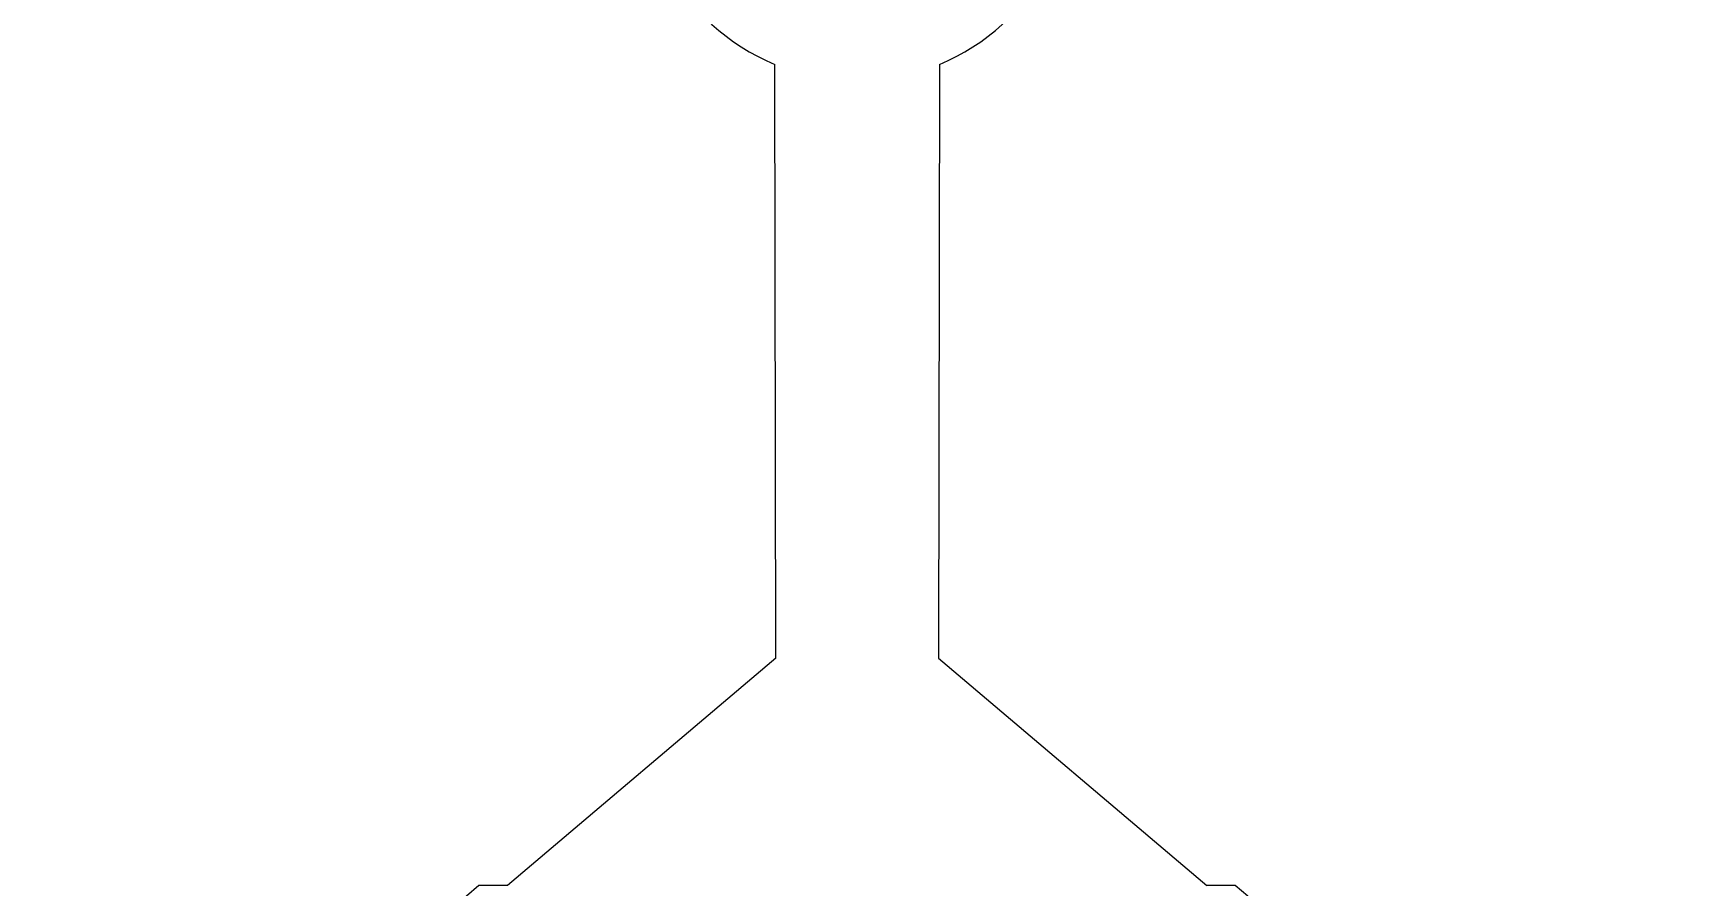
# Model space of a CAD drawing. Header units: millimetres. Extents: x 2102 to 86502, y 1818 to 64568.
# Drawn here: x 67770 to 73517, y 52616 to 55594 of the extents above; entities that cross this region are included whole.
import ezdxf

# ---------------------------------------------------------------- set-up
doc = ezdxf.new("R2010")
doc.units = ezdxf.units.MM
doc.layers.add('Layer-2', color=3, linetype='Continuous')

msp = doc.modelspace()

# ---------------------------------------------------------------- linework, layer by layer
at = {"layer": 'Layer-2'}
for p, q in [((70359.9, 53414.5), (70357, 55485)), ((70930.7, 55485), (70927.6, 53414.5)), ((70359.9, 53414.5), (69424.1, 52621.5)), ((70927.6, 53414.5), (71862.9, 52621.5)), ((69424.1, 52621.5), (69325.1, 52621.5)), ((71961.9, 52621.5), (71862.9, 52621.5))]:
    msp.add_line(p, q, dxfattribs=at)
for centre, radius, start, end in [((70643.9, 56177.9), 750, 292.48715, 247.50991), ((72106.3, 49294), 4336.7, 129.89022, 225.86328), ((69180.2, 49294.1), 4337, 314.13826, 50.10347)]:
    msp.add_arc(centre, radius, start, end, dxfattribs=at)

doc.saveas('drawing.dxf')
